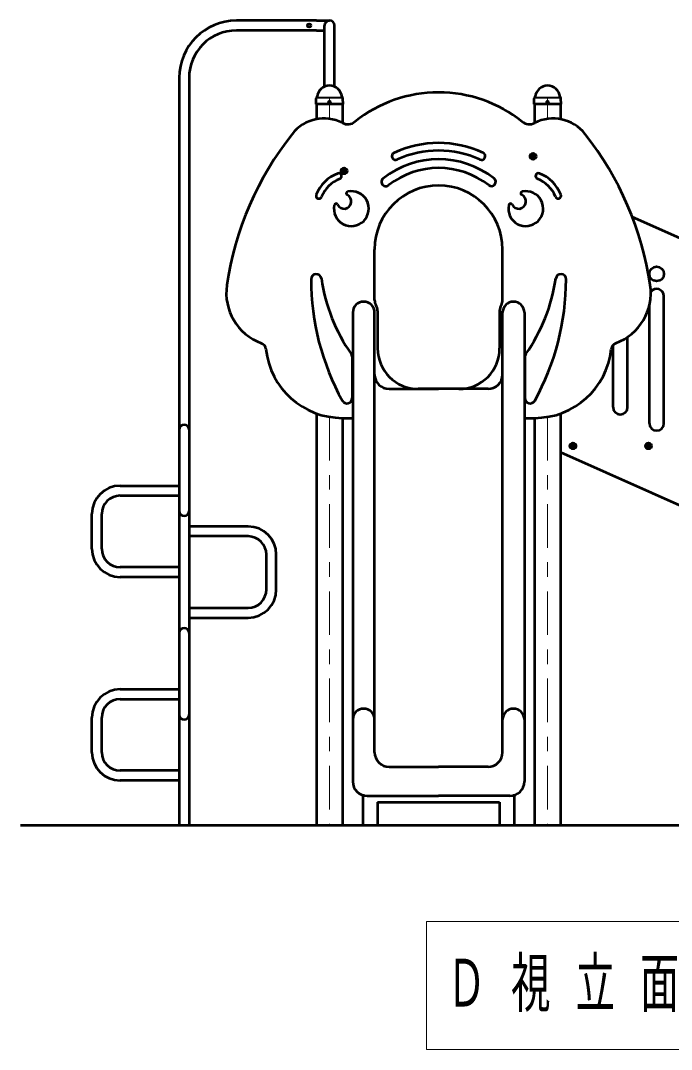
# Model space of a CAD drawing. Units: millimetres on the paper, scale 1:50. Extents: x -385 to 0, y -594 to 267.
# Drawn here: x -148.3 to -103.6, y -152.6 to -81.8 of the extents above; entities that cross this region are included whole.
import ezdxf

# ---------------------------------------------------------------- set-up
doc = ezdxf.new("R2010")
doc.units = ezdxf.units.MM
doc.linetypes.add('USER1', pattern=[4.5, 2.5, -2])
doc.linetypes.add('USER2', pattern=[6, 3, -1, 1, -1])
doc.layers.add('LY_1', color=140, linetype='Continuous', lineweight=50)
doc.styles.add('ＭＳ ゴシック', font='')
doc.styles.get('ＭＳ ゴシック').set_extended_font_data('MS Gothic')

msp = doc.modelspace()

# ---------------------------------------------------------------- linework, layer by layer
at = {"layer": 'LY_1'}
for p, q in [((-127.991, -81.835), (-133.5, -81.835)), ((-127.991, -81.835), (-127.1, -81.835)), ((-127.991, -82.515), (-133.5, -82.515)), ((-127.991, -82.515), (-127.44, -82.515)), ((-127.44, -86.38), (-127.44, -82.175)), ((-126.76, -86.38), (-126.76, -82.175)), ((-137.44, -85.775), (-137.44, -137.175)), ((-136.76, -85.775), (-136.76, -137.175)), ((-128.029, -87.584), (-128.021, -87.188)), ((-128.029, -87.584), (-128.02, -87.594)), ((-126.181, -87.594), (-128.02, -87.594)), ((-127.997, -87.13), (-127.975, -87.108)), ((-127.991, -87.594), (-127.991, -88.622)), ((-126.204, -87.13), (-126.226, -87.108)), ((-126.209, -87.594), (-126.209, -88.878)), ((-126.181, -87.594), (-126.171, -87.584)), ((-126.171, -87.584), (-126.18, -87.188)), ((-113.029, -87.584), (-113.021, -87.188)), ((-113.029, -87.584), (-113.02, -87.594)), ((-111.181, -87.594), (-113.02, -87.594)), ((-112.997, -87.13), (-112.975, -87.108)), ((-112.991, -87.594), (-112.991, -88.878)), ((-111.204, -87.13), (-111.226, -87.108)), ((-111.209, -87.594), (-111.209, -88.622)), ((-111.181, -87.594), (-111.171, -87.584)), ((-111.171, -87.584), (-111.18, -87.188)), ((-113.17, -91.175), (-113.135, -91.115)), ((-113.17, -91.175), (-113.135, -91.115)), ((-113.17, -91.175), (-113.135, -91.235)), ((-113.17, -91.175), (-113.135, -91.235)), ((-113.066, -91.115), (-113.135, -91.115)), ((-113.066, -91.115), (-113.135, -91.115)), ((-113.066, -91.235), (-113.135, -91.235)), ((-113.066, -91.235), (-113.135, -91.235)), ((-113.066, -91.115), (-113.031, -91.175)), ((-113.066, -91.115), (-113.031, -91.175)), ((-113.066, -91.235), (-113.031, -91.175)), ((-113.066, -91.235), (-113.031, -91.175)), ((-126.17, -92.175), (-126.135, -92.115)), ((-126.17, -92.175), (-126.135, -92.235)), ((-126.066, -92.115), (-126.135, -92.115)), ((-126.066, -92.235), (-126.135, -92.235)), ((-126.066, -92.115), (-126.031, -92.175)), ((-126.066, -92.235), (-126.031, -92.175)), ((-106.274, -95.347), (-97.991, -99.027)), ((-124, -101.077), (-124, -97.575)), ((-115.2, -101.077), (-115.2, -97.575)), ((-104.1, -109.543), (-104.1, -100.796)), ((-124, -132.175), (-124, -101.825)), ((-123.8, -101.812), (-123.8, -104.375)), ((-115.4, -101.812), (-115.4, -104.375)), ((-115.2, -132.175), (-115.2, -101.825)), ((-105.1, -109.543), (-105.1, -101.425)), ((-125.5, -101.925), (-125.5, -134.175)), ((-113.7, -101.925), (-113.7, -134.175)), ((-106.6, -108.432), (-106.6, -103.605)), ((-107.6, -108.432), (-107.6, -104.154)), ((-125.54, -104.974), (-125.54, -107.811)), ((-113.66, -104.974), (-113.66, -107.811)), ((-123, -107.175), (-119.6, -107.175)), ((-118.2, -107.175), (-121, -107.175)), ((-116.2, -107.175), (-119.6, -107.175)), ((-127.991, -108.866), (-127.991, -137.175)), ((-111.209, -108.866), (-111.209, -137.175)), ((-126.209, -109.175), (-126.209, -137.175)), ((-126.209, -109.175), (-125.5, -109.175)), ((-113.7, -109.175), (-112.991, -109.175)), ((-112.991, -109.175), (-112.991, -137.175)), ((-110.36, -110.999), (-110.44, -111.046)), ((-110.44, -111.046), (-110.44, -111.138)), ((-110.28, -111.046), (-110.36, -110.999)), ((-110.28, -111.046), (-110.28, -111.138)), ((-105.16, -110.999), (-105.24, -111.046)), ((-105.24, -111.046), (-105.24, -111.138)), ((-105.08, -111.046), (-105.16, -110.999)), ((-105.08, -111.046), (-105.08, -111.138)), ((-111.209, -111.53), (-98.587, -117.14)), ((-110.36, -111.184), (-110.44, -111.138)), ((-110.28, -111.138), (-110.36, -111.184)), ((-105.16, -111.184), (-105.24, -111.138)), ((-105.08, -111.138), (-105.16, -111.184)), ((-141.5, -113.835), (-137.44, -113.835)), ((-141.5, -114.515), (-137.44, -114.515)), ((-143.44, -118.175), (-143.44, -115.775)), ((-142.76, -118.175), (-142.76, -115.775)), ((-132.7, -116.635), (-136.76, -116.635)), ((-132.7, -117.315), (-136.76, -117.315)), ((-131.44, -120.975), (-131.44, -118.575)), ((-130.76, -120.975), (-130.76, -118.575)), ((-137.44, -119.435), (-141.5, -119.435)), ((-137.44, -120.115), (-141.5, -120.115)), ((-136.76, -122.235), (-132.7, -122.235)), ((-136.76, -122.915), (-132.7, -122.915)), ((-141.5, -127.835), (-137.44, -127.835)), ((-141.5, -128.515), (-137.44, -128.515)), ((-143.44, -132.175), (-143.44, -129.775)), ((-142.76, -132.175), (-142.76, -129.775)), ((-137.44, -133.435), (-141.5, -133.435)), ((-123, -133.175), (-119.6, -133.175)), ((-116.2, -133.175), (-119.6, -133.175)), ((-137.44, -134.115), (-141.5, -134.115)), ((-124.8, -135.041), (-124.8, -137.213)), ((-124.5, -135.175), (-119.6, -135.175)), ((-114.7, -135.175), (-119.6, -135.175)), ((-114.4, -135.041), (-114.4, -137.213)), ((-123.8, -135.613), (-115.4, -135.613)), ((-123.8, -135.613), (-123.8, -137.213)), ((-115.4, -135.613), (-115.4, -137.213))]:
    msp.add_line(p, q, dxfattribs=at)
at = {"layer": 'LY_1', "color": 7, "lineweight": 13}
for p, q in [((-126.207, -87.164), (-127.994, -87.164)), ((-126.243, -87.094), (-127.955, -87.094)), ((-111.207, -87.164), (-112.994, -87.164)), ((-111.243, -87.094), (-112.955, -87.094)), ((-120.432, -143.812), (-120.432, -152.612)), ((-63.632, -143.812), (-120.432, -143.812)), ((-120.432, -152.612), (-63.632, -152.612))]:
    msp.add_line(p, q, dxfattribs=at)
at = {"layer": 'LY_1', "color": 7, "linetype": 'USER2', "lineweight": 13}
for p, q in [((-127.1, -87.175), (-127.1, -88.6)), ((-112.1, -87.175), (-112.1, -88.6)), ((-127.1, -109.099), (-127.1, -137.175)), ((-112.1, -109.099), (-112.1, -137.175))]:
    msp.add_line(p, q, dxfattribs=at)
at = {"layer": 'LY_1', "color": 7}
msp.add_line((-148.349, -137.175), (-38.252, -137.175), dxfattribs=at)
at = {"layer": 'LY_1'}
for centre, radius in [((-128.5, -82.175), 0.12), ((-127.1, -87.434), 0.06), ((-112.1, -87.434), 0.06), ((-113.1, -91.175), 0.21), ((-113.1, -91.175), 0.21), ((-113.1, -91.175), 0.18), ((-113.1, -91.175), 0.18), ((-113.1, -91.175), 0.0693), ((-113.1, -91.175), 0.0693), ((-126.1, -92.175), 0.21), ((-126.1, -92.175), 0.18), ((-126.1, -92.175), 0.0693), ((-104.6, -99.264), 0.5), ((-110.36, -111.092), 0.21), ((-105.16, -111.092), 0.21)]:
    msp.add_circle(centre, radius, dxfattribs=at)
at = {"layer": 'LY_1', "color": 7, "linetype": 'USER1', "lineweight": 13}
for centre in [(-110.36, -111.092), (-105.16, -111.092)]:
    msp.add_circle(centre, 0.125, dxfattribs=at)
at = {"layer": 'LY_1', "color": 7, "lineweight": 13}
for centre in [(-110.36, -111.092), (-105.16, -111.092)]:
    msp.add_circle(centre, 0.11, dxfattribs=at)
at = {"layer": 'LY_1'}
for centre, radius, start, end in [((-133.5, -85.775), 3.94, 90, 180), ((-127.1, -82.175), 0.34, 0, 180), ((-133.5, -85.775), 3.26, 90, 180), ((-127.1, -87.175), 0.864, 90, 173.3676), ((-127.1, -87.175), 0.864, 6.6324, 90), ((-112.1, -87.175), 0.864, 90, 173.3676), ((-112.1, -87.175), 0.864, 6.6324, 90), ((-119.6, -95.985), 9.21, 90, 128.6235), ((-119.6, -95.985), 9.21, 51.3765, 90), ((-127.937, -87.189), 0.084, 135, 178.99605), ((-128.014, -87.068), 0.056, 315, 353.3676), ((-126.187, -87.068), 0.056, 186.6324, 225), ((-126.264, -87.189), 0.084, 1.00395, 45), ((-112.937, -87.189), 0.084, 135, 178.99605), ((-113.014, -87.068), 0.056, 315, 353.3676), ((-111.187, -87.068), 0.056, 186.6324, 225), ((-111.264, -87.189), 0.084, 1.00395, 45), ((-127.477, -91.375), 2.8, 63.09954, 141.72138), ((-125.849, -88.164), 0.8, 243.09955, 308.6235), ((-113.352, -88.164), 0.8, 231.3765, 296.90046), ((-111.723, -91.375), 2.8, 38.27862, 116.90045), ((-112.439, -103.242), 21.957, 141.72138, 171.6126), ((-126.762, -103.242), 21.957, 8.3874, 38.27862), ((-119.6, -97.575), 7.32, 65.30127, 114.69873), ((-122.55, -91.16), 0.26, 114.69873, 294.69873), ((-119.6, -97.575), 6.8, 65.30127, 114.69873), ((-116.65, -91.16), 0.26, 245.30127, 65.30126), ((-119.6, -97.575), 6.2, 52, 128), ((-119.6, -97.575), 5.6, 52, 128), ((-125.6, -94.775), 2.6, 111.13641, 158.19539), ((-126.466, -92.536), 0.2, 291.13641, 111.13641), ((-123.233, -92.925), 0.3, 128, 308), ((-115.968, -92.925), 0.3, 232, 52), ((-112.735, -92.536), 0.2, 68.86359, 248.86359), ((-113.6, -94.775), 2.6, 21.8046, 68.86359), ((-125.6, -94.775), 2.2, 111.13641, 158.19539), ((-119.6, -97.575), 4.4, 90, 180), ((-119.6, -97.575), 4.4, 0, 90), ((-113.6, -94.775), 2.2, 21.8046, 68.86359), ((-127.829, -93.883), 0.2, 158.19539, 338.1954), ((-125.6, -94.775), 1.2, 168.03634, 101.96366), ((-126.095, -94.28), 0.5, 205.88199, 64.11801), ((-125.824, -93.72), 0.122, 101.96366, 244.11801), ((-113.6, -94.775), 1.2, 168.03634, 101.96366), ((-114.095, -94.28), 0.5, 205.88199, 64.11801), ((-113.824, -93.72), 0.122, 101.96366, 244.11801), ((-111.372, -93.883), 0.2, 201.80461, 21.80461), ((-126.655, -94.551), 0.122, 25.88199, 168.03634), ((-114.655, -94.551), 0.122, 25.88199, 168.03634), ((-128.013, -99.638), 0.36, 8.13695, 180.01813), ((-111.124, -99.633), 17.249, 180.01813, 208.9624), ((-115.807, -97.893), 11.97, 188.13695, 215.05184), ((-123.394, -97.893), 11.97, 324.94816, 351.86305), ((-128.077, -99.633), 17.249, 331.0376, 359.98187), ((-111.188, -99.638), 0.36, 359.98187, 171.86305), ((-130.53, -100.575), 3.671, 171.6126, 249.76504), ((-108.671, -100.575), 3.671, 290.23496, 8.3874), ((-104.6, -100.796), 0.5, 0, 143.28759), ((-124.75, -101.925), 0.75, 0, 180), ((-123.4, -101.077), 0.6, 180.02113, 210.45035), ((-115.8, -101.077), 0.6, 329.54965, 359.97887), ((-114.45, -101.925), 0.75, 0, 180), ((-124.65, -101.812), 0.85, 0, 30.45035), ((-114.55, -101.812), 0.85, 149.54965, 180), ((-131.972, -104.488), 0.5, 6.02327, 69.76505), ((-107.229, -104.488), 0.5, 110.23495, 173.97672), ((-126.209, -103.88), 5.295, 186.02328, 270), ((-121, -104.375), 2.8, 180, 270), ((-118.2, -104.375), 2.8, 270, 0), ((-112.991, -103.88), 5.295, 270, 353.97672), ((-125.9, -104.974), 0.36, 0, 35.05184), ((-113.3, -104.974), 0.36, 144.94816, 180), ((-123, -106.175), 1, 180, 270), ((-116.2, -106.175), 1, 270, 0), ((-125.9, -107.811), 0.36, 208.9624, 0), ((-113.3, -107.811), 0.36, 180, 331.0376), ((-107.1, -108.432), 0.5, 180, 0), ((-137.1, -109.975), 0.34, 0, 180), ((-104.6, -109.543), 0.5, 180, 0), ((-141.5, -115.775), 1.94, 90, 180), ((-141.5, -115.775), 1.26, 90, 180), ((-137.1, -115.575), 0.34, 180, 0), ((-132.7, -118.575), 1.94, 0, 90), ((-132.7, -118.575), 1.26, 0, 90), ((-141.5, -118.175), 1.94, 180, 270), ((-141.5, -118.175), 1.26, 180, 270), ((-132.7, -120.975), 1.94, 270, 0), ((-132.7, -120.975), 1.26, 270, 0), ((-137.1, -123.975), 0.34, 0, 180), ((-141.5, -129.775), 1.94, 90, 180), ((-141.5, -129.775), 1.26, 90, 180), ((-124.75, -129.925), 0.75, 0, 180), ((-114.45, -129.925), 0.75, 0, 180), ((-137.1, -129.575), 0.34, 180, 0), ((-141.5, -132.175), 1.94, 180, 270), ((-141.5, -132.175), 1.26, 180, 270), ((-123, -132.175), 1, 180, 270), ((-116.2, -132.175), 1, 270, 0), ((-124.5, -134.175), 1, 180, 270), ((-114.7, -134.175), 1, 270, 0)]:
    msp.add_arc(centre, radius, start, end, dxfattribs=at)

# ---------------------------------------------------------------- texts
at = {"layer": 'LY_1', "color": 7, "insert": (-119.032, -148.212), "char_height": 3.299, "attachment_point": 4, "style": 'ＭＳ ゴシック'}
msp.add_mtext('\\T1.64;\\W0.6;Ｄ視立面図\u3000Ｓ＝１／５０', dxfattribs=at)

doc.saveas('drawing.dxf')
